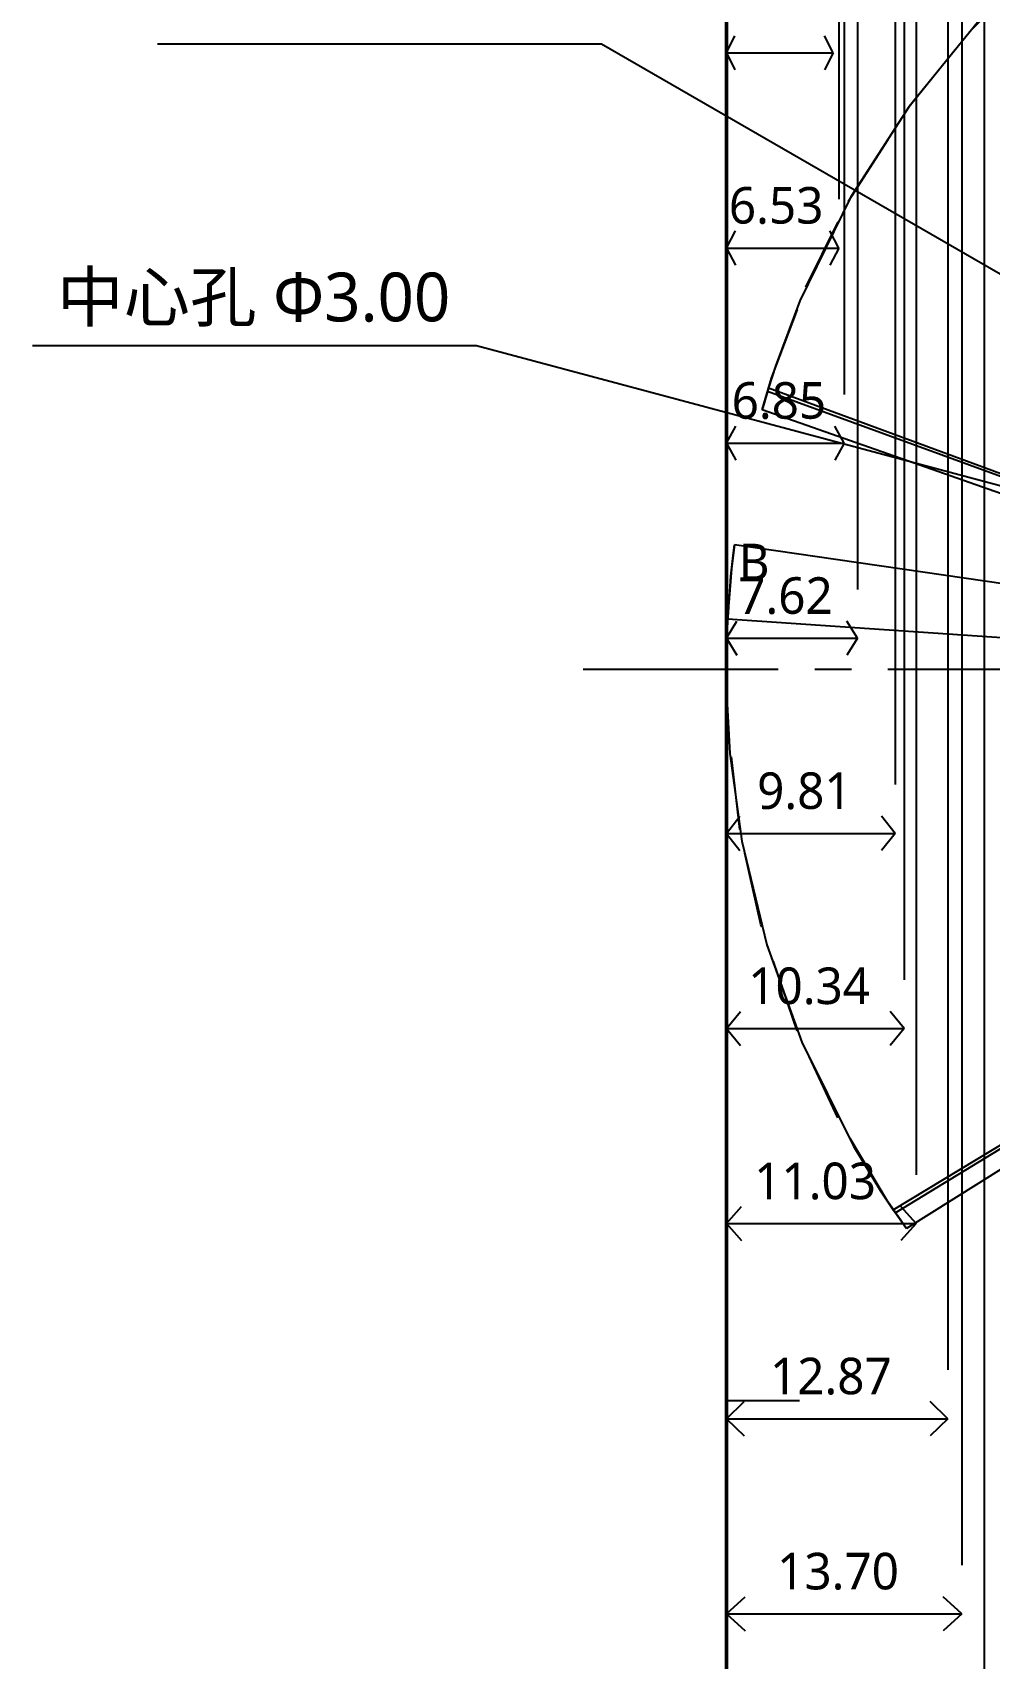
# Model space of a CAD drawing. Header units: metres. Extents: x -18 to 410, y -32 to 287.
# Drawn here: x -18.4 to 20.8, y 68.7 to 135.3 of the extents above; entities that cross this region are included whole.
import ezdxf

# ---------------------------------------------------------------- set-up
doc = ezdxf.new("R2010")
doc.units = ezdxf.units.M
doc.linetypes.add('CENTER2', pattern=[12.5, 8, -1.5, 1.5, -1.5])
doc.linetypes.add('DASHED', pattern=[4.5, 3, -1.5])
for name, color, linetype in [('BORDER', 7, 'Continuous'), ('DIM', 2, 'Continuous'), ('HIDDEN', 9, 'DASHED'), ('VISIBLE', 3, 'Continuous')]:
    doc.layers.add(name, color=color, linetype=linetype)
doc.styles.add('CHINESE', font='msjh.ttc')

msp = doc.modelspace()

# ---------------------------------------------------------------- linework, layer by layer
at = {"layer": 'BORDER'}
msp.add_line((10, 79.25), (13, 79.25), dxfattribs=at)
at = {"layer": 'BORDER', "lineweight": 50}
msp.add_lwpolyline([(10, 10), (410, 10), (410, 287), (10, 287)], close=True, dxfattribs=at)
at = {"layer": 'CENTER2', "color": 3, "linetype": 'CENTER2'}
msp.add_line((4.124, 109.226), (94.415, 109.226), dxfattribs=at)
at = {"layer": 'DIM', "color": 2}
for p, q in [((10, 178.5), (10, 28.5)), ((14.603, 178.5), (14.603, 128.5)), ((14.831, 178.5), (14.831, 120.5)), ((15.37, 178.5), (15.37, 112.5)), ((16.918, 178.5), (16.918, 104.5)), ((17.29, 178.5), (17.29, 96.5)), ((17.777, 178.5), (17.777, 88.5)), ((19.072, 178.5), (19.072, 80.5)), ((19.657, 178.5), (19.657, 72.5)), ((20.573, 178.5), (20.573, 64.5)), ((4.879, 134.854), (-13.321, 134.854)), ((35.652, 117.087), (4.879, 134.854)), ((10, 134.5), (10.35, 135.2)), ((14.374, 134.5), (14.024, 135.2)), ((10, 134.5), (14.374, 134.5)), ((10, 134.5), (10.35, 133.8)), ((14.374, 134.5), (14.024, 133.8)), ((10, 126.5), (10.368, 127.2)), ((14.603, 126.5), (14.235, 127.2)), ((10, 126.5), (14.603, 126.5)), ((10, 126.5), (10.368, 125.8)), ((14.603, 126.5), (14.235, 125.8)), ((-0.241, 122.492), (-18.441, 122.492)), ((48.248, 109.499), (-0.241, 122.492)), ((10, 118.5), (10.387, 119.2)), ((14.831, 118.5), (14.445, 119.2)), ((10, 118.5), (14.831, 118.5)), ((10, 118.5), (10.387, 117.8)), ((14.831, 118.5), (14.445, 117.8)), ((10, 110.5), (10.43, 111.2)), ((15.37, 110.5), (14.941, 111.2)), ((10, 110.5), (15.37, 110.5)), ((10, 110.5), (10.43, 109.8)), ((15.37, 110.5), (14.941, 109.8)), ((10, 102.5), (10.553, 103.2)), ((16.918, 102.5), (16.364, 103.2)), ((10, 102.5), (16.918, 102.5)), ((10, 102.5), (10.553, 101.8)), ((16.918, 102.5), (16.364, 101.8)), ((10, 94.5), (10.583, 95.2)), ((17.29, 94.5), (16.707, 95.2)), ((10, 94.5), (17.29, 94.5)), ((10, 94.5), (10.583, 93.8)), ((17.29, 94.5), (16.707, 93.8)), ((10, 86.5), (10.622, 87.2)), ((17.777, 86.5), (17.155, 87.2)), ((10, 86.5), (17.777, 86.5)), ((10, 86.5), (10.622, 85.8)), ((17.777, 86.5), (17.155, 85.8)), ((10, 78.5), (10.726, 79.2)), ((19.072, 78.5), (18.346, 79.2)), ((10, 78.5), (19.072, 78.5)), ((10, 78.5), (10.726, 77.8)), ((19.072, 78.5), (18.346, 77.8)), ((10, 70.5), (10.773, 71.2)), ((19.657, 70.5), (18.885, 71.2)), ((10, 70.5), (19.657, 70.5)), ((10, 70.5), (10.773, 69.8)), ((19.657, 70.5), (18.885, 69.8))]:
    msp.add_line(p, q, dxfattribs=at)
at = {"layer": 'HIDDEN'}
for points in [[(11.854, 121.165), (13.254, 124.889), (15.008, 128.424), (17.49, 132.302), (19.948, 135.355), (22.948, 138.374), (25.665, 140.615), (27.889, 142.17)], [(11.462, 119.858), (11.854, 121.165)], [(10.259, 113.775), (10.329, 114.336)], [(10.182, 113.051), (10.259, 113.775)], [(16.607, 87.417), (14.568, 90.833), (12.897, 94.409), (11.414, 98.765), (10.548, 102.656), (10.062, 106.927), (10.016, 110.522), (10.182, 113.051)], [(17.384, 86.295), (16.607, 87.417)]]:
    msp.add_lwpolyline(points, dxfattribs=at)
at = {"layer": 'VISIBLE'}
for p, q in [((11.728, 120.763), (32.352, 113.165)), ((32.336, 113.07), (11.684, 120.621)), ((32.228, 112.581), (11.462, 119.858)), ((32.043, 111.167), (10.329, 114.336)), ((31.955, 109.797), (10.049, 111.276)), ((16.842, 87.068), (35.642, 98.455)), ((35.706, 98.384), (16.926, 86.945)), ((36.02, 97.994), (17.384, 86.295))]:
    msp.add_line(p, q, dxfattribs=at)
for points in [[(26.419, 141.168), (25.171, 140.237), (23.026, 138.445), (20.297, 135.741), (17.493, 132.306), (15.104, 128.595), (13.015, 124.33), (12.014, 121.655)], [(12.014, 121.655), (11.728, 120.763)], [(11.728, 120.763), (11.684, 120.621)], [(11.684, 120.621), (11.462, 119.858)], [(10.329, 114.336), (10.211, 113.34)], [(10.211, 113.34), (10.049, 111.276)], [(10.049, 111.276), (10, 109.852), (10.006, 108.314), (10.147, 105.772), (10.631, 102.185), (11.654, 97.932), (13.095, 93.933), (15.204, 89.68), (16.323, 87.848)], [(16.323, 87.848), (16.842, 87.068)], [(16.842, 87.068), (16.926, 86.945)], [(16.926, 86.945), (17.384, 86.295)]]:
    msp.add_lwpolyline(points, dxfattribs=at)

# ---------------------------------------------------------------- texts
at = {"layer": 'BORDER', "style": 'CHINESE'}
msp.add_text('B', height=1.5, dxfattribs=at).set_placement((10.5, 112.875))
at = {"layer": 'DIM', "style": 'CHINESE'}
for s, p in [('6.53', (10.102, 127.5)), ('6.85', (10.216, 119.5)), ('7.62', (10.485, 111.5)), ('9.81', (11.259, 103.5)), ('10.34', (10.895, 95.5)), ('11.03', (11.139, 87.5)), ('12.87', (11.786, 79.5)), ('13.70', (12.079, 71.5))]:
    msp.add_text(s, height=1.5, dxfattribs=at).set_placement(p)
at = {"layer": 'DIM', "color": 2, "style": 'CHINESE'}
msp.add_text('中心孔 Φ3.00', height=2, dxfattribs=at).set_placement((-17.441, 123.492))

doc.saveas('drawing.dxf')
